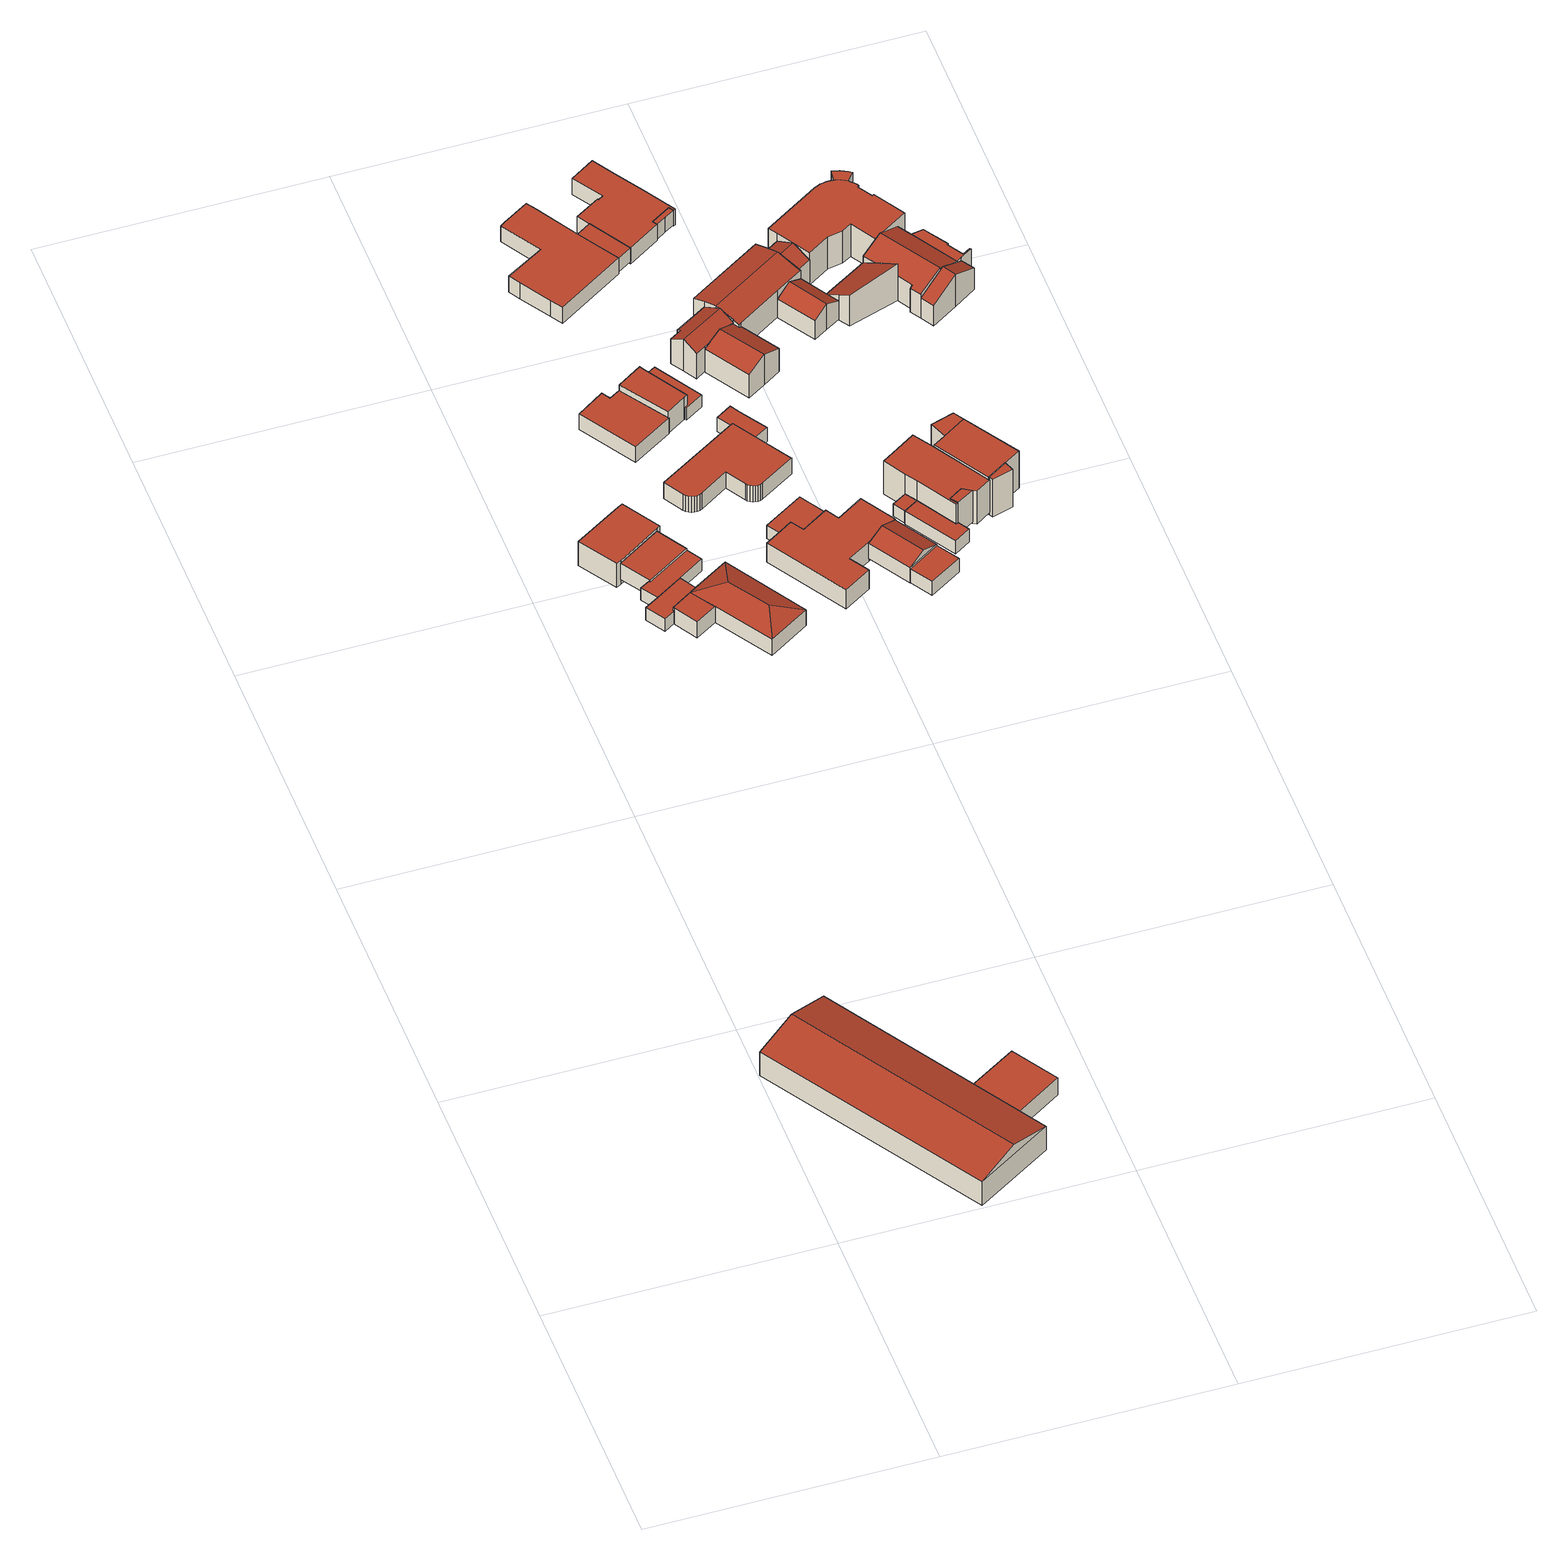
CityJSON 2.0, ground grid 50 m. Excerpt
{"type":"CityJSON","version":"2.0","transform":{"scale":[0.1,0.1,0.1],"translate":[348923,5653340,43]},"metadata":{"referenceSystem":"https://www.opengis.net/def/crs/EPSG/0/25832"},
"CityObjects":{
"building1":{"type":"Building","attributes":{"Geometrietyp2DReferenz":"3000","Gemeindeschluessel":"05315000","function":"31001_2720","roofType":"3100","measuredHeight":7.45,"storeysAboveGround":1},"geometry":[{"type":"Solid","lod":"2","boundaries":[[[[0,1,2,3]],[[4,5,1,0]],[[6,7,5,4]],[[3,2,7,6]],[[0,8,4]],[[6,9,3]],[[3,9,8,0]],[[4,8,9,6]],[[1,5,7,2]]]],"semantics":{"surfaces":[{"type":"WallSurface"},{"type":"RoofSurface"},{"type":"GroundSurface"}],"values":[[0,0,0,0,0,0,1,1,2]]}}]},
"building2":{"type":"Building","attributes":{"Geometrietyp2DReferenz":"3000","Gemeindeschluessel":"05315000","function":"51009_1610","roofType":"1000","measuredHeight":3.88},"geometry":[{"type":"Solid","lod":"2","boundaries":[[[[10,11,12,13]],[[14,15,11,10]],[[16,17,15,14]],[[13,12,17,16]],[[14,10,13,16]],[[11,15,17,12]]]],"semantics":{"surfaces":[{"type":"WallSurface"},{"type":"RoofSurface"},{"type":"GroundSurface"}],"values":[[0,0,0,0,1,2]]}}]},
"building3":{"type":"Building","attributes":{"Geometrietyp2DReferenz":"3000","Gemeindeschluessel":"05315000","function":"31001_2463","roofType":"1000","measuredHeight":2.82,"storeysAboveGround":1},"address":[{"country":"Germany","locality":"Köln","thoroughfareNumber":"7","thoroughfareName":"Max-Liebermann-Str. Es"}],"geometry":[{"type":"Solid","lod":"2","boundaries":[[[[18,19,20,21]],[[22,23,19,18]],[[24,25,23,22]],[[26,27,25,24]],[[28,29,27,26]],[[30,31,29,28]],[[21,20,31,30]],[[28,26,24,22,18,21,30]],[[19,23,25,27,29,31,20]]]],"semantics":{"surfaces":[{"type":"WallSurface"},{"type":"RoofSurface"},{"type":"GroundSurface"}],"values":[[0,0,0,0,0,0,0,1,2]]}}]},
"building4":{"type":"Building","attributes":{"Gemeindeschluessel":"05315000","Geometrietyp2DReferenz":"3000","function":"31001_1010"},"address":[{"country":"Germany","locality":"Köln","thoroughfareNumber":"9","thoroughfareName":"Max-Liebermann-Str. Es"}],"children":["building4-1","building4-2"]},
"building4-1":{"type":"BuildingPart","attributes":{"roofType":"1000","measuredHeight":3.66,"storeysAboveGround":1},"parents":["building4"],"geometry":[{"type":"Solid","lod":"2","boundaries":[[[[32,33,34,35]],[[36,37,38,39]],[[40,41,37,36]],[[35,34,41,40]],[[36,39,32,35,40]],[[33,38,37,41,34]],[[32,39,38,33]]]],"semantics":{"surfaces":[{"type":"WallSurface"},{"type":"RoofSurface"},{"type":"GroundSurface"},{"type":"ClosureSurface"}],"values":[[0,0,0,0,1,2,3]]}}]},
"building4-2":{"type":"BuildingPart","attributes":{"roofType":"1000","measuredHeight":5.44,"storeysAboveGround":1},"address":[{"country":"Germany","locality":"Köln","thoroughfareNumber":"9","thoroughfareName":"Max-Liebermann-Str. Es"}],"parents":["building4"],"geometry":[{"type":"MultiSurface","lod":"2","boundaries":[[[42,43,44,45]],[[46,47,43,42]],[[48,49,47,46]],[[50,51,52,53]],[[54,55,51,50]],[[45,44,55,54]],[[50,53,48,46,42,45,54]],[[43,47,49,52,51,55,44]],[[38,33,52,49]],[[48,53,32,39]],[[33,38,39,32]]],"semantics":{"surfaces":[{"type":"WallSurface"},{"type":"RoofSurface"},{"type":"GroundSurface"},{"type":"ClosureSurface"}],"values":[0,0,0,0,0,0,1,2,0,0,3]}}]},
"building5":{"type":"Building","attributes":{"Geometrietyp2DReferenz":"3000","Gemeindeschluessel":"05315000","function":"31001_2463","roofType":"1000","measuredHeight":2.88,"storeysAboveGround":1},"address":[{"country":"Germany","locality":"Köln","thoroughfareNumber":"9","thoroughfareName":"Max-Liebermann-Str. Es"}],"geometry":[{"type":"Solid","lod":"2","boundaries":[[[[56,57,58,59]],[[60,61,57,56]],[[62,63,61,60]],[[18,19,63,62]],[[21,20,19,18]],[[64,65,20,21]],[[59,58,65,64]],[[21,18,62,60,56,59,64]],[[57,61,63,19,20,65,58]]]],"semantics":{"surfaces":[{"type":"WallSurface"},{"type":"RoofSurface"},{"type":"GroundSurface"}],"values":[[0,0,0,0,0,0,0,1,2]]}}]},
"building6":{"type":"Building","attributes":{"Gemeindeschluessel":"05315000","Geometrietyp2DReferenz":"3000","function":"31001_1010"},"address":[{"country":"Germany","locality":"Köln","thoroughfareNumber":"7","thoroughfareName":"Max-Liebermann-Str. Es"}],"children":["building6-1","building6-2"]},
"building6-1":{"type":"BuildingPart","attributes":{"roofType":"3200","measuredHeight":5.19,"storeysAboveGround":1},"parents":["building6"],"geometry":[{"type":"Solid","lod":"2","boundaries":[[[[66,67,68,69]],[[70,71,67,66]],[[72,73,71,70]],[[74,75,73,72]],[[76,77,75,74]],[[78,72,70,79]],[[70,66,69,79]],[[79,69,76,74,78]],[[74,72,78]],[[68,67,71,73,75,77]],[[69,68,77,76]]]],"semantics":{"surfaces":[{"type":"WallSurface"},{"type":"RoofSurface"},{"type":"GroundSurface"},{"type":"ClosureSurface"}],"values":[[0,0,0,0,0,1,1,1,1,2,3]]}}]},
"building6-2":{"type":"BuildingPart","attributes":{"roofType":"1000","measuredHeight":3.52,"storeysAboveGround":1},"parents":["building6"],"geometry":[{"type":"Solid","lod":"2","boundaries":[[[[80,81,82,83]],[[69,68,81,80]],[[84,85,77,76]],[[83,82,85,84]],[[76,69,80,83,84]],[[81,68,77,85,82]],[[76,77,68,69]]]],"semantics":{"surfaces":[{"type":"WallSurface"},{"type":"RoofSurface"},{"type":"GroundSurface"},{"type":"ClosureSurface"}],"values":[[0,0,0,0,1,2,3]]}}]},
"building7":{"type":"Building","attributes":{"Gemeindeschluessel":"05315000","Geometrietyp2DReferenz":"3000","function":"31001_1010"},"address":[{"country":"Germany","locality":"Köln","thoroughfareNumber":"5","thoroughfareName":"Max-Liebermann-Str. Es"}],"children":["building7-1","building7-2"]},
"building7-1":{"type":"BuildingPart","attributes":{"roofType":"1000","measuredHeight":4.98,"storeysAboveGround":2},"parents":["building7"],"geometry":[{"type":"MultiSurface","lod":"2","boundaries":[[[86,87,88,89]],[[90,91,87,86]],[[92,93,91,90]],[[94,95,93,92]],[[96,97,95,94]],[[94,92,90,86,89,96]],[[87,91,93,95,97,88]],[[98,99,88,97]],[[96,89,100,101]],[[99,98,101,100]]],"semantics":{"surfaces":[{"type":"WallSurface"},{"type":"RoofSurface"},{"type":"GroundSurface"},{"type":"ClosureSurface"}],"values":[0,0,0,0,0,1,2,0,0,3]}}]},
"building7-2":{"type":"BuildingPart","attributes":{"roofType":"1000","measuredHeight":3.57,"storeysAboveGround":2},"address":[{"country":"Germany","locality":"Köln","thoroughfareNumber":"5","thoroughfareName":"Max-Liebermann-Str. Es"}],"parents":["building7"],"geometry":[{"type":"Solid","lod":"2","boundaries":[[[[102,103,104,105]],[[100,99,103,102]],[[106,107,98,101]],[[108,109,107,106]],[[110,111,109,108]],[[105,104,111,110]],[[108,106,101,100,102,105,110]],[[103,99,98,107,109,111,104]],[[100,101,98,99]]]],"semantics":{"surfaces":[{"type":"WallSurface"},{"type":"RoofSurface"},{"type":"GroundSurface"},{"type":"ClosureSurface"}],"values":[[0,0,0,0,0,0,1,2,3]]}}]},
"building8":{"type":"Building","attributes":{"Geometrietyp2DReferenz":"3000","Gemeindeschluessel":"05315000","function":"31001_1010","roofType":"1000","measuredHeight":3.67,"storeysAboveGround":1},"address":[{"country":"Germany","locality":"Köln","thoroughfareNumber":"15a","thoroughfareName":"Heinrich-Zille-Str. Es"}],"geometry":[{"type":"Solid","lod":"2","boundaries":[[[[112,113,114,115]],[[116,117,113,112]],[[118,119,117,116]],[[120,121,119,118]],[[122,123,121,120]],[[124,125,123,122]],[[126,127,125,124]],[[128,129,127,126]],[[130,131,129,128]],[[132,133,131,130]],[[134,135,133,132]],[[136,137,135,134]],[[138,139,137,136]],[[140,141,139,138]],[[142,143,141,140]],[[144,145,143,142]],[[146,147,145,144]],[[148,149,147,146]],[[150,151,149,148]],[[152,153,151,150]],[[154,155,153,152]],[[156,157,155,154]],[[115,114,157,156]],[[154,152,150,148,146,144,142,140,138,136,134,132,130,128,126,124,122,120,118,116,112,115,156]],[[113,117,119,121,123,125,127,129,131,133,135,137,139,141,143,145,147,149,151,153,155,157,114]]]],"semantics":{"surfaces":[{"type":"WallSurface"},{"type":"RoofSurface"},{"type":"GroundSurface"}],"values":[[0,0,0,0,0,0,0,0,0,0,0,0,0,0,0,0,0,0,0,0,0,0,0,1,2]]}}]},
"building9":{"type":"Building","attributes":{"Geometrietyp2DReferenz":"3000","Gemeindeschluessel":"05315000","function":"31001_2463","roofType":"1000","measuredHeight":3.03,"storeysAboveGround":1},"address":[{"country":"Germany","locality":"Köln","thoroughfareNumber":"15","thoroughfareName":"Heinrich-Zille-Str. Es"}],"geometry":[{"type":"Solid","lod":"2","boundaries":[[[[158,159,160,161]],[[162,163,159,158]],[[164,165,163,162]],[[166,167,165,164]],[[168,169,167,166]],[[161,160,169,168]],[[166,164,162,158,161,168]],[[159,163,165,167,169,160]]]],"semantics":{"surfaces":[{"type":"WallSurface"},{"type":"RoofSurface"},{"type":"GroundSurface"}],"values":[[0,0,0,0,0,0,1,2]]}}]},
"building10":{"type":"Building","attributes":{"Geometrietyp2DReferenz":"3000","Gemeindeschluessel":"05315000","function":"31001_2463","roofType":"1000","measuredHeight":2.77,"storeysAboveGround":1},"address":[{"country":"Germany","locality":"Köln","thoroughfareNumber":"5","thoroughfareName":"Max-Liebermann-Str. Es"}],"geometry":[{"type":"Solid","lod":"2","boundaries":[[[[170,171,172,173]],[[174,175,171,170]],[[176,95,175,174]],[[177,93,95,176]],[[178,91,93,177]],[[173,172,91,178]],[[177,176,174,170,173,178]],[[171,175,95,93,91,172]]]],"semantics":{"surfaces":[{"type":"WallSurface"},{"type":"RoofSurface"},{"type":"GroundSurface"}],"values":[[0,0,0,0,0,0,1,2]]}}]},
"building11":{"type":"Building","attributes":{"Geometrietyp2DReferenz":"3000","Gemeindeschluessel":"05315000","function":"31001_1010","roofType":"1000","measuredHeight":3.64,"storeysAboveGround":1},"address":[{"country":"Germany","locality":"Köln","thoroughfareNumber":"8","thoroughfareName":"Max-Liebermann-Str. Es"}],"geometry":[{"type":"Solid","lod":"2","boundaries":[[[[179,180,181,182]],[[183,184,180,179]],[[185,186,184,183]],[[187,188,186,185]],[[189,190,188,187]],[[191,192,190,189]],[[193,194,192,191]],[[195,196,194,193]],[[197,198,196,195]],[[199,200,198,197]],[[182,181,200,199]],[[197,195,193,191,189,187,185,183,179,182,199]],[[180,184,186,188,190,192,194,196,198,200,181]]]],"semantics":{"surfaces":[{"type":"WallSurface"},{"type":"RoofSurface"},{"type":"GroundSurface"}],"values":[[0,0,0,0,0,0,0,0,0,0,0,1,2]]}}]},
"building12":{"type":"Building","attributes":{"Gemeindeschluessel":"05315000","Geometrietyp2DReferenz":"3000","function":"31001_1010"},"address":[{"country":"Germany","locality":"Köln","thoroughfareNumber":"15","thoroughfareName":"Heinrich-Zille-Str. Es"}],"children":["building12-1","building12-2"]},
"building12-1":{"type":"BuildingPart","attributes":{"roofType":"3100","measuredHeight":4.82,"storeysAboveGround":1},"parents":["building12"],"geometry":[{"type":"MultiSurface","lod":"2","boundaries":[[[201,202,203,204]],[[205,206,202,201]],[[207,208,206,205]],[[201,209,205]],[[204,210,209,201]],[[205,209,210,207]],[[202,206,208,203]],[[207,204,203,208]],[[211,212,210]],[[207,212,211,204]]],"semantics":{"surfaces":[{"type":"WallSurface"},{"type":"RoofSurface"},{"type":"GroundSurface"},{"type":"ClosureSurface"}],"values":[0,0,0,0,1,1,2,3,0,3]}}]},
"building12-2":{"type":"BuildingPart","attributes":{"roofType":"1000","measuredHeight":4.31,"storeysAboveGround":1},"address":[{"country":"Germany","locality":"Köln","thoroughfareNumber":"15","thoroughfareName":"Heinrich-Zille-Str. Es"}],"parents":["building12"],"geometry":[{"type":"MultiSurface","lod":"2","boundaries":[[[213,214,215,216]],[[217,218,214,213]],[[219,220,218,217]],[[221,222,220,219]],[[223,224,222,221]],[[225,226,224,223]],[[227,228,229,230]],[[231,232,228,227]],[[233,234,232,231]],[[235,236,234,233]],[[216,215,236,235]],[[233,231,227,230,225,223,221,219,217,213,216,235]],[[214,218,220,222,224,226,229,228,232,234,236,215]],[[203,208,229,226]],[[225,211,204]],[[230,207,212]],[[208,203,204,207]],[[211,212,207,204]]],"semantics":{"surfaces":[{"type":"WallSurface"},{"type":"RoofSurface"},{"type":"GroundSurface"},{"type":"ClosureSurface"}],"values":[0,0,0,0,0,0,0,0,0,0,0,1,2,0,0,0,3,3]}}]},
"building13":{"type":"Building","attributes":{"Geometrietyp2DReferenz":"3000","Gemeindeschluessel":"05315000","function":"31001_2463","roofType":"1000","measuredHeight":3.15,"storeysAboveGround":1},"address":[{"country":"Germany","locality":"Köln","thoroughfareNumber":"15a","thoroughfareName":"Heinrich-Zille-Str. Es"}],"geometry":[{"type":"Solid","lod":"2","boundaries":[[[[237,238,239,240]],[[241,242,238,237]],[[243,244,242,241]],[[245,117,244,243]],[[246,113,117,245]],[[247,114,113,246]],[[248,249,114,247]],[[240,239,249,248]],[[247,246,245,243,241,237,240,248]],[[238,242,244,117,113,114,249,239]]]],"semantics":{"surfaces":[{"type":"WallSurface"},{"type":"RoofSurface"},{"type":"GroundSurface"}],"values":[[0,0,0,0,0,0,0,0,1,2]]}}]},
"building14":{"type":"Building","attributes":{"Geometrietyp2DReferenz":"3000","Gemeindeschluessel":"05315000","function":"31001_2463","roofType":"1000","measuredHeight":3.12,"storeysAboveGround":1},"address":[{"country":"Germany","locality":"Köln","thoroughfareNumber":"4","thoroughfareName":"Max-Liebermann-Str. Es"}],"geometry":[{"type":"Solid","lod":"2","boundaries":[[[[250,251,252,253]],[[254,255,251,250]],[[256,257,255,254]],[[258,259,257,256]],[[253,252,259,258]],[[256,254,250,253,258]],[[251,255,257,259,252]]]],"semantics":{"surfaces":[{"type":"WallSurface"},{"type":"RoofSurface"},{"type":"GroundSurface"}],"values":[[0,0,0,0,0,1,2]]}}]},
"building15":{"type":"Building","attributes":{"Geometrietyp2DReferenz":"3000","Gemeindeschluessel":"05315000","function":"31001_2000","roofType":"1000","measuredHeight":3.13},"address":[{"country":"Germany","locality":"Köln","thoroughfareNumber":"15","thoroughfareName":"Heinrich-Zille-Str. Es"}],"geometry":[{"type":"Solid","lod":"2","boundaries":[[[[260,261,262,263]],[[264,265,261,260]],[[266,267,265,264]],[[263,262,267,266]],[[264,260,263,266]],[[261,265,267,262]]]],"semantics":{"surfaces":[{"type":"WallSurface"},{"type":"RoofSurface"},{"type":"GroundSurface"}],"values":[[0,0,0,0,1,2]]}}]},
"building16":{"type":"Building","attributes":{"Geometrietyp2DReferenz":"3000","Gemeindeschluessel":"05315000","function":"51009_1610","roofType":"1000","measuredHeight":2.68},"geometry":[{"type":"Solid","lod":"2","boundaries":[[[[268,269,270,271]],[[272,273,269,268]],[[274,275,273,272]],[[271,270,275,274]],[[272,268,271,274]],[[269,273,275,270]]]],"semantics":{"surfaces":[{"type":"WallSurface"},{"type":"RoofSurface"},{"type":"GroundSurface"}],"values":[[0,0,0,0,1,2]]}}]},
"building17":{"type":"Building","attributes":{"Geometrietyp2DReferenz":"3000","Gemeindeschluessel":"05315000","function":"31001_2463","roofType":"1000","measuredHeight":2.85,"storeysAboveGround":1},"address":[{"country":"Germany","locality":"Köln","thoroughfareNumber":"13","thoroughfareName":"Heinrich-Zille-Str. Es"}],"geometry":[{"type":"Solid","lod":"2","boundaries":[[[[276,277,278,268]],[[279,280,277,276]],[[281,282,280,279]],[[283,284,282,281]],[[272,285,284,283]],[[268,278,285,272]],[[283,281,279,276,268,272]],[[277,280,282,284,285,278]]]],"semantics":{"surfaces":[{"type":"WallSurface"},{"type":"RoofSurface"},{"type":"GroundSurface"}],"values":[[0,0,0,0,0,0,1,2]]}}]},
"building18":{"type":"Building","attributes":{"Geometrietyp2DReferenz":"3000","Gemeindeschluessel":"05315000","function":"31001_1010","roofType":"1000","measuredHeight":3.52,"storeysAboveGround":1},"address":[{"country":"Germany","locality":"Köln","thoroughfareNumber":"4","thoroughfareName":"Max-Liebermann-Str. Es"}],"geometry":[{"type":"Solid","lod":"2","boundaries":[[[[286,287,288,289]],[[290,291,287,286]],[[292,293,291,290]],[[294,295,293,292]],[[296,297,295,294]],[[298,299,297,296]],[[300,301,299,298]],[[302,303,301,300]],[[304,305,303,302]],[[306,307,305,304]],[[308,309,307,306]],[[254,310,309,308]],[[250,311,310,254]],[[253,312,311,250]],[[313,314,312,253]],[[289,288,314,313]],[[253,250,254,308,306,304,302,300,298,296,294,292,290,286,289,313]],[[287,291,293,295,297,299,301,303,305,307,309,310,311,312,314,288]]]],"semantics":{"surfaces":[{"type":"WallSurface"},{"type":"RoofSurface"},{"type":"GroundSurface"}],"values":[[0,0,0,0,0,0,0,0,0,0,0,0,0,0,0,0,1,2]]}}]},
"building19":{"type":"Building","attributes":{"Gemeindeschluessel":"05315000","Geometrietyp2DReferenz":"3000","function":"31001_1010"},"address":[{"country":"Germany","locality":"Köln","thoroughfareNumber":"1","thoroughfareName":"Max-Liebermann-Str. Es"},{"country":"Germany","locality":"Köln","thoroughfareNumber":"3","thoroughfareName":"Max-Liebermann-Str. Es"},{"country":"Germany","locality":"Köln","thoroughfareNumber":"3a","thoroughfareName":"Max-Liebermann-Str. Es"}],"children":["building19-1","building19-2","building19-3","building19-4"]},
"building19-1":{"type":"BuildingPart","attributes":{"roofType":"3100","measuredHeight":7.08,"storeysAboveGround":2},"parents":["building19"],"geometry":[{"type":"MultiSurface","lod":"2","boundaries":[[[315,316,317,318]],[[319,320,316,315]],[[321,322,320,319]],[[323,324,322,321]],[[325,326,324,323]],[[318,317,327,328]],[[318,328,329,330,315]],[[325,323,321,319,315,330]],[[316,320,322,324,326,331,332,327,317]],[[330,333,334]],[[334,333,331,335,336]],[[336,335,326,325]],[[330,337,333]],[[333,337,329,332,331]],[[329,338,339]],[[328,340,341]],[[342,341,340,327,343]],[[339,338,342,343,332]]],"semantics":{"surfaces":[{"type":"WallSurface"},{"type":"RoofSurface"},{"type":"GroundSurface"},{"type":"ClosureSurface"}],"values":[0,0,0,0,0,0,1,1,2,0,3,3,0,3,0,0,3,3]}}]},
"building19-2":{"type":"BuildingPart","attributes":{"roofType":"3100","measuredHeight":7.2,"storeysAboveGround":2},"address":[{"country":"Germany","locality":"Köln","thoroughfareNumber":"1","thoroughfareName":"Max-Liebermann-Str. Es"}],"parents":["building19"],"geometry":[{"type":"MultiSurface","lod":"2","boundaries":[[[344,345,346,347]],[[348,349,350,351]],[[352,353,349,348]],[[354,355,353,352]],[[356,357,355,354]],[[358,359,357,356]],[[360,361,359,358]],[[362,363,344,347,360,358,356,364]],[[354,352,348,351,364,356]],[[345,365,366,367,350,349,353,355,357,359,361,346]],[[344,363,368,369]],[[365,345,369,368]],[[363,362,339,368]],[[366,365,368,339]],[[332,331,335,367,366]],[[362,337,329]],[[364,336,334]],[[333,334,336,335,331]],[[329,337,333,331,332]],[[335,326,350,367]],[[364,351,325,336]],[[336,325,326,335]],[[360,347,370,371,372]],[[372,371,373,361]],[[371,370,346,373]]],"semantics":{"surfaces":[{"type":"WallSurface"},{"type":"RoofSurface"},{"type":"GroundSurface"},{"type":"ClosureSurface"}],"values":[0,0,0,0,0,0,0,1,1,2,0,3,0,3,0,0,0,3,3,0,0,3,0,3,3]}}]},
"building19-3":{"type":"BuildingPart","attributes":{"roofType":"3100","measuredHeight":6.92,"storeysAboveGround":2},"parents":["building19"],"geometry":[{"type":"MultiSurface","lod":"2","boundaries":[[[374,375,376,377]],[[340,378,375,374]],[[379,380,345,369]],[[377,376,380,379]],[[340,374,377,381]],[[379,369,368,339,381,377]],[[375,378,382,366,365,345,380,376]],[[343,382,378,327]],[[381,342,341]],[[340,341,342,343,327]],[[343,332,366,382]],[[381,338,342]],[[342,338,339,332,343]],[[339,368,365,366]],[[368,369,345,365]]],"semantics":{"surfaces":[{"type":"WallSurface"},{"type":"RoofSurface"},{"type":"GroundSurface"},{"type":"ClosureSurface"}],"values":[0,0,0,0,1,1,2,0,0,3,0,0,3,3,3]}}]},
"building19-4":{"type":"BuildingPart","attributes":{"roofType":"3100","measuredHeight":5.8,"storeysAboveGround":2},"parents":["building19"],"geometry":[{"type":"Solid","lod":"2","boundaries":[[[[383,384,361,372]],[[385,386,384,383]],[[387,388,386,385]],[[389,390,388,387]],[[370,346,390,389]],[[370,389,387,371]],[[385,383,372,371,387]],[[361,384,386,388,390,346,373]],[[371,372,361,373]],[[346,370,371,373]]]],"semantics":{"surfaces":[{"type":"WallSurface"},{"type":"RoofSurface"},{"type":"GroundSurface"},{"type":"ClosureSurface"}],"values":[[0,0,0,0,0,1,1,2,3,3]]}}]},
"building20":{"type":"Building","attributes":{"Geometrietyp2DReferenz":"3000","Gemeindeschluessel":"05315000","function":"51009_1610","roofType":"1000","measuredHeight":3.29},"geometry":[{"type":"Solid","lod":"2","boundaries":[[[[302,391,392,304]],[[393,394,391,302]],[[308,395,394,393]],[[306,396,395,308]],[[304,392,396,306]],[[308,393,302,304,306]],[[391,394,395,396,392]]]],"semantics":{"surfaces":[{"type":"WallSurface"},{"type":"RoofSurface"},{"type":"GroundSurface"}],"values":[[0,0,0,0,0,1,2]]}}]},
"building21":{"type":"Building","attributes":{"Geometrietyp2DReferenz":"3000","Gemeindeschluessel":"05315000","function":"51009_1610","roofType":"1000","measuredHeight":7.25},"geometry":[{"type":"Solid","lod":"2","boundaries":[[[[397,398,399,400]],[[401,402,398,397]],[[403,404,402,401]],[[400,399,404,403]],[[401,397,400,403]],[[398,402,404,399]]]],"semantics":{"surfaces":[{"type":"WallSurface"},{"type":"RoofSurface"},{"type":"GroundSurface"}],"values":[[0,0,0,0,1,2]]}}]},
"building22":{"type":"Building","attributes":{"Geometrietyp2DReferenz":"3000","Gemeindeschluessel":"05315000","function":"31001_1010","roofType":"1000","measuredHeight":7.42,"storeysAboveGround":2},"address":[{"country":"Germany","locality":"Köln","thoroughfareNumber":"13","thoroughfareName":"Heinrich-Zille-Str. Es"}],"geometry":[{"type":"Solid","lod":"2","boundaries":[[[[405,406,407,408]],[[409,410,406,405]],[[411,412,410,409]],[[413,414,412,411]],[[415,416,414,413]],[[417,418,416,415]],[[419,420,418,417]],[[421,422,420,419]],[[423,424,422,421]],[[425,426,424,423]],[[427,428,426,425]],[[429,430,428,427]],[[431,432,430,429]],[[408,407,432,431]],[[429,427,425,423,421,419,417,415,413,411,409,405,408,431]],[[406,410,412,414,416,418,420,422,424,426,428,430,432,407]]]],"semantics":{"surfaces":[{"type":"WallSurface"},{"type":"RoofSurface"},{"type":"GroundSurface"}],"values":[[0,0,0,0,0,0,0,0,0,0,0,0,0,0,1,2]]}}]},
"building23":{"type":"Building","attributes":{"Geometrietyp2DReferenz":"3000","Gemeindeschluessel":"05315000","function":"31001_1010","roofType":"1000","measuredHeight":8.54,"storeysAboveGround":1},"address":[{"country":"Germany","locality":"Köln","thoroughfareNumber":"11","thoroughfareName":"Heinrich-Zille-Str. Es"}],"geometry":[{"type":"Solid","lod":"2","boundaries":[[[[433,434,435,436]],[[437,438,434,433]],[[439,440,438,437]],[[441,442,440,439]],[[436,435,442,441]],[[439,437,433,436,441]],[[434,438,440,442,435]]]],"semantics":{"surfaces":[{"type":"WallSurface"},{"type":"RoofSurface"},{"type":"GroundSurface"}],"values":[[0,0,0,0,0,1,2]]}}]},
"building24":{"type":"Building","attributes":{"Gemeindeschluessel":"05315000","Geometrietyp2DReferenz":"3000","function":"31001_1010"},"address":[{"country":"Germany","locality":"Köln","thoroughfareNumber":"11","thoroughfareName":"Heinrich-Zille-Str. Es"}],"children":["building24-1","building24-2"]},
"building24-1":{"type":"BuildingPart","attributes":{"roofType":"1000","measuredHeight":8.41,"storeysAboveGround":2},"parents":["building24"],"geometry":[{"type":"Solid","lod":"2","boundaries":[[[[443,444,442,445]],[[446,447,444,443]],[[448,449,450,451]],[[452,435,449,448]],[[445,442,435,452]],[[448,451,446,443,445,452]],[[444,447,450,449,435,442]],[[451,450,447,446]]]],"semantics":{"surfaces":[{"type":"WallSurface"},{"type":"RoofSurface"},{"type":"GroundSurface"},{"type":"ClosureSurface"}],"values":[[0,0,0,0,0,1,2,3]]}}]},
"building24-2":{"type":"BuildingPart","attributes":{"roofType":"1000","measuredHeight":8.41,"storeysAboveGround":2},"parents":["building24"],"geometry":[{"type":"Solid","lod":"2","boundaries":[[[[453,454,455,456]],[[451,450,454,453]],[[456,455,447,446]],[[451,453,456,446]],[[454,450,447,455]],[[446,447,450,451]]]],"semantics":{"surfaces":[{"type":"WallSurface"},{"type":"RoofSurface"},{"type":"GroundSurface"},{"type":"ClosureSurface"}],"values":[[0,0,0,1,2,3]]}}]},
"building25":{"type":"Building","attributes":{"Geometrietyp2DReferenz":"3000","Gemeindeschluessel":"05315000","function":"31001_2463","roofType":"3100","measuredHeight":6.97,"storeysAboveGround":1},"address":[{"country":"Germany","locality":"Köln","thoroughfareNumber":"21","thoroughfareName":"Heinrich-Zille-Str. Es"}],"geometry":[{"type":"Solid","lod":"2","boundaries":[[[[457,458,459,460]],[[461,462,458,457]],[[463,464,462,461]],[[460,459,464,463]],[[457,465,461]],[[463,466,460]],[[460,466,465,457]],[[461,465,466,463]],[[458,462,464,459]]]],"semantics":{"surfaces":[{"type":"WallSurface"},{"type":"RoofSurface"},{"type":"GroundSurface"}],"values":[[0,0,0,0,0,0,1,1,2]]}}]},
"building26":{"type":"Building","attributes":{"Gemeindeschluessel":"05315000","Geometrietyp2DReferenz":"3000","function":"31001_1010"},"address":[{"country":"Germany","locality":"Köln","thoroughfareNumber":"21","thoroughfareName":"Heinrich-Zille-Str. Es"}],"children":["building26-1","building26-2"]},
"building26-1":{"type":"BuildingPart","attributes":{"roofType":"1000","measuredHeight":7.28,"storeysAboveGround":2},"parents":["building26"],"geometry":[{"type":"MultiSurface","lod":"2","boundaries":[[[467,468,469,470]],[[471,472,468,467]],[[473,474,472,471]],[[475,476,474,473]],[[477,478,476,475]],[[479,480,478,477]],[[481,482,480,479]],[[483,484,482,481]],[[485,486,484,483]],[[487,488,486,485]],[[489,490,488,487]],[[491,492,490,489]],[[493,494,495,496]],[[497,498,494,493]],[[499,500,498,497]],[[501,502,500,499]],[[503,504,502,501]],[[505,506,504,503]],[[507,508,506,505]],[[509,510,508,507]],[[511,512,510,509]],[[470,469,512,511]],[[509,507,505,503,501,499,497,493,496,513,514,515,491,489,487,485,483,481,479,477,475,473,471,467,470,511]],[[468,472,474,476,478,480,482,484,486,488,490,492,516,517,518,495,494,498,500,502,504,506,508,510,512,469]],[[519,520,516,492]],[[491,515,520,519]],[[520,521,517,516]],[[515,514,521,520]],[[521,522,518,517]],[[514,513,522,521]],[[522,523,495,518]],[[513,496,523,522]]],"semantics":{"surfaces":[{"type":"WallSurface"},{"type":"RoofSurface"},{"type":"GroundSurface"},{"type":"ClosureSurface"}],"values":[0,0,0,0,0,0,0,0,0,0,0,0,0,0,0,0,0,0,0,0,0,0,1,2,0,3,0,3,0,3,0,3]}}]},
"building26-2":{"type":"BuildingPart","attributes":{"roofType":"1000","measuredHeight":7.24,"storeysAboveGround":2},"address":[{"country":"Germany","locality":"Köln","thoroughfareNumber":"21","thoroughfareName":"Heinrich-Zille-Str. Es"}],"parents":["building26"],"geometry":[{"type":"Solid","lod":"2","boundaries":[[[[524,525,526,527]],[[528,529,525,524]],[[530,531,529,528]],[[532,533,531,530]],[[534,535,533,532]],[[496,523,535,534]],[[527,526,519,491]],[[515,514,513,496,534,532,530,528,524,527,491]],[[525,529,531,533,535,523,522,521,520,519,526]],[[513,522,523,496]],[[514,521,522,513]],[[515,520,521,514]],[[491,519,520,515]]]],"semantics":{"surfaces":[{"type":"WallSurface"},{"type":"RoofSurface"},{"type":"GroundSurface"},{"type":"ClosureSurface"}],"values":[[0,0,0,0,0,0,0,1,2,3,3,3,3]]}}]},
"building27":{"type":"Building","attributes":{"Gemeindeschluessel":"05315000","Geometrietyp2DReferenz":"3000","function":"31001_1010"},"address":[{"country":"Germany","locality":"Köln","thoroughfareNumber":"19","thoroughfareName":"Heinrich-Zille-Str. Es"}],"children":["building27-1","building27-2","building27-3","building27-4"]},
"building27-1":{"type":"BuildingPart","attributes":{"roofType":"3100","measuredHeight":7.39,"storeysAboveGround":1},"parents":["building27"],"geometry":[{"type":"MultiSurface","lod":"2","boundaries":[[[536,537,538,539]],[[540,541,537,536]],[[542,543,541,540]],[[544,545,546,547]],[[548,549,545,544]],[[550,551,549,548]],[[552,553,551,550]],[[544,547,542,540,536,539,554,548]],[[555,552,550,548,554]],[[538,537,541,543,546,545,549,551,553,556,557]],[[554,539,558,559]],[[559,558,538,557]],[[547,560,561]],[[542,561,560,546,543]],[[555,556,553,552]],[[562,563,555]],[[554,559,564]],[[564,559,557,565,566]],[[562,566,565,556,563]]],"semantics":{"surfaces":[{"type":"WallSurface"},{"type":"RoofSurface"},{"type":"GroundSurface"},{"type":"ClosureSurface"}],"values":[0,0,0,0,0,0,0,1,1,2,0,3,0,3,3,0,0,3,3]}}]},
"building27-2":{"type":"BuildingPart","attributes":{"roofType":"1000","measuredHeight":5.55,"storeysAboveGround":1},"parents":["building27"],"geometry":[{"type":"MultiSurface","lod":"2","boundaries":[[[567,568,569,570]],[[571,572,568,567]],[[573,574,572,571]],[[575,576,574,573]],[[577,578,576,575]],[[579,580,553,552]],[[570,569,580,579]],[[552,555,577,575,573,571,567,570,579]],[[568,572,574,576,578,556,553,580,569]],[[577,555,563,581]],[[578,581,563,556]],[[552,553,556,555]]],"semantics":{"surfaces":[{"type":"WallSurface"},{"type":"RoofSurface"},{"type":"GroundSurface"},{"type":"ClosureSurface"}],"values":[0,0,0,0,0,0,0,1,2,0,3,3]}}]},
"building27-3":{"type":"BuildingPart","attributes":{"roofType":"3100","measuredHeight":7.29,"storeysAboveGround":1},"parents":["building27"],"geometry":[{"type":"MultiSurface","lod":"2","boundaries":[[[582,583,578,581]],[[584,585,583,582]],[[586,587,585,584]],[[558,538,587,586]],[[558,586,584,588]],[[582,581,588,584]],[[565,578,583,585,587,538]],[[588,566,564]],[[558,559,557,538]],[[559,564,566,565,557]],[[588,562,566]],[[566,562,563,556,565]],[[563,581,578,556]]],"semantics":{"surfaces":[{"type":"WallSurface"},{"type":"RoofSurface"},{"type":"GroundSurface"},{"type":"ClosureSurface"}],"values":[0,0,0,0,1,1,2,0,3,3,0,3,3]}}]},
"building27-4":{"type":"BuildingPart","attributes":{"roofType":"2100","measuredHeight":8.31,"storeysAboveGround":1},"parents":["building27"],"geometry":[{"type":"MultiSurface","lod":"2","boundaries":[[[589,590,591,592]],[[560,546,590,589]],[[593,594,543,595]],[[592,591,594,593]],[[595,560,589,592,593]],[[590,546,543,594,591]],[[595,542,561]],[[560,561,542,543,546]]],"semantics":{"surfaces":[{"type":"WallSurface"},{"type":"RoofSurface"},{"type":"GroundSurface"},{"type":"ClosureSurface"}],"values":[0,0,0,0,1,2,0,3]}}]}
},
"vertices":[
[378,86,59],[378,86,6],[137,474,6],[137,474,59],[242,2,59],[242,2,6],[1,389,59],[1,389,6],[310,44,81],[69,432,81],
[436,199,41],[436,199,2],[386,279,2],[386,279,41],[344,141,41],[344,141,2],[293,222,41],[293,222,2],
[218,1417,68],[218,1417,40],[170,1387,40],[170,1387,68],[237,1385,68],[237,1385,40],[184,1352,68],[184,1352,40],[185,1350,68],[185,1350,40],[166,1338,68],[166,1338,40],[145,1372,68],[145,1372,40],
[138,1475,71],[138,1475,35],[169,1426,35],[169,1426,71],[248,1472,71],[248,1472,35],[216,1524,35],[216,1524,71],[170,1424,71],[170,1424,35],
[181,1594,77],[181,1594,23],[173,1589,23],[173,1589,77],[222,1528,77],[222,1528,23],[216,1524,77],[216,1524,23],[130,1471,77],[130,1471,23],[138,1475,23],[138,1475,77],[88,1537,77],[88,1537,23],
[170,1424,68],[170,1424,40],[169,1426,40],[169,1426,68],[248,1472,68],[248,1472,40],[264,1446,68],[264,1446,40],[152,1416,68],[152,1416,40],
[237,1385,75],[237,1385,39],[221,1375,39],[221,1375,75],[295,1421,75],[295,1421,39],[382,1279,75],[382,1279,39],[310,1234,75],[310,1234,39],[248,1332,75],[248,1332,39],[324,1293,91],[280,1362,91],
[184,1352,75],[184,1352,39],[185,1350,39],[185,1350,75],[210,1309,75],[210,1309,39],
[305,1871,79],[305,1871,30],[261,1843,30],[261,1843,79],[307,1867,79],[307,1867,30],[356,1787,79],[356,1787,30],[350,1783,79],[350,1783,30],[315,1761,79],[315,1761,30],[315,1761,32],[261,1843,32],[261,1843,67],[315,1761,67],
[242,1831,67],[242,1831,32],[233,1846,32],[233,1846,67],[316,1759,67],[316,1759,32],[245,1715,67],[245,1715,32],[184,1814,67],[184,1814,32],
[406,1710,73],[406,1710,37],[404,1709,37],[404,1709,73],[430,1671,73],[430,1671,37],[469,1607,73],[469,1607,37],[470,1607,73],[470,1607,37],[408,1569,73],[408,1569,37],[404,1567,73],[404,1567,37],[400,1566,73],[400,1566,37],[396,1567,73],[396,1567,37],[392,1568,73],[392,1568,37],[388,1570,73],[388,1570,37],[384,1573,73],[384,1573,37],[382,1576,73],[382,1576,37],[361,1611,73],[361,1611,37],[310,1579,73],[310,1579,37],[306,1577,73],[306,1577,37],[301,1576,73],[301,1576,37],[297,1576,73],[297,1576,37],[292,1577,73],[292,1577,37],[288,1579,73],[288,1579,37],[284,1582,73],[284,1582,37],[281,1586,73],[281,1586,37],[260,1621,73],[260,1621,37],
[484,1481,67],[484,1481,37],[456,1527,37],[456,1527,67],[437,1452,67],[437,1452,37],[423,1474,67],[423,1474,37],[401,1460,67],[401,1460,37],[386,1484,67],[386,1484,37],
[385,1800,57],[385,1800,30],[334,1883,30],[334,1883,57],[353,1780,57],[353,1780,30],[350,1783,57],[356,1787,57],[307,1867,57],
[201,2248,68],[201,2248,32],[244,2178,32],[244,2178,68],[208,2253,68],[208,2253,32],[255,2282,68],[255,2282,32],[266,2265,68],[266,2265,32],[310,2192,68],[310,2192,32],[355,2120,68],[355,2120,32],[235,2045,68],[235,2045,32],[222,2065,68],[222,2065,32],[189,2118,68],[189,2118,32],[177,2138,68],[177,2138,32],
[627,1354,70],[627,1354,36],[582,1427,36],[582,1427,70],[570,1318,70],[570,1318,36],[525,1391,70],[525,1391,36],[599,1336,84],[554,1409,84],[578,1424,72],[530,1394,72],
[423,1474,72],[423,1474,29],[401,1460,29],[401,1460,72],[437,1452,72],[437,1452,29],[484,1481,72],[484,1481,29],[498,1458,72],[498,1458,29],[545,1487,72],[545,1487,29],[582,1427,72],[582,1427,29],[485,1367,72],[485,1367,29],[525,1391,29],[525,1391,72],[506,1333,72],[506,1333,29],[458,1303,72],[458,1303,29],[372,1442,72],[372,1442,29],
[426,1734,69],[426,1734,37],[416,1751,37],[416,1751,69],[431,1726,69],[431,1726,37],[456,1687,69],[456,1687,37],[430,1671,69],[406,1710,69],[404,1709,69],[388,1734,69],[388,1734,37],
[336,2208,67],[336,2208,36],[335,2208,36],[335,2208,67],[380,2136,67],[380,2136,36],[355,2120,67],[355,2120,36],[310,2192,67],[310,2192,36],
[651,1315,68],[651,1315,37],[627,1354,37],[627,1354,68],[594,1280,68],[594,1280,37],[570,1318,68],[570,1318,37],
[630,1461,65],[630,1461,38],[617,1481,38],[617,1481,65],[604,1445,65],[604,1445,38],[592,1466,65],[592,1466,38],
[672,1392,65],[672,1392,36],[630,1461,36],[676,1394,65],[676,1394,36],[688,1374,65],[688,1374,36],[659,1356,65],[659,1356,36],[604,1445,36],
[367,2254,67],[367,2254,31],[366,2256,31],[366,2256,67],[375,2259,67],[375,2259,31],[342,2312,67],[342,2312,31],[385,2339,67],[385,2339,31],[406,2305,67],[406,2305,31],[443,2247,67],[443,2247,31],[475,2195,67],[475,2195,31],[472,2193,67],[472,2193,31],[466,2201,67],[466,2201,31],[432,2180,67],[432,2180,31],[437,2171,67],[437,2171,31],[380,2136,31],[336,2208,31],[335,2208,31],[322,2229,67],[322,2229,31],
[382,1880,106],[382,1880,35],[396,1857,35],[396,1857,91],[368,1902,91],[368,1902,35],[389,1915,91],[389,1915,35],[385,1920,88],[385,1920,35],[442,1955,88],[442,1955,35],[413,1868,35],[413,1868,91],[473,1905,91],[459,1927,106],[459,1927,35],[473,1905,35],[459,1927,104],[458,1929,105],[455,1934,35],[455,1934,102],[462,1923,103],[467,1901,91],[473,1905,88],[413,1868,86],[423,1874,91],[445,1887,91],[445,1887,35],
[484,1897,94],[484,1897,34],[561,1945,34],[561,1945,94],[430,1973,94],[430,1973,34],[442,1955,34],[442,1955,100],[562,2055,94],[562,2055,34],[572,2040,99],[572,2040,34],[586,2016,106],[586,2016,34],[606,1983,97],[606,1983,34],[611,1976,94],[611,1976,34],[473,1905,98],[480,1894,94],[455,1934,106],[480,1894,34],[473,1905,34],[455,1934,34],[480,1894,88],[484,1897,86],[561,1945,76],[586,1961,92],[611,1976,76],[586,1961,34],
[461,1791,86],[461,1791,34],[493,1811,34],[493,1811,103],[413,1868,34],[525,1831,86],[525,1831,34],[445,1887,103],[445,1887,34],
[638,1932,76],[638,1932,34],[652,1910,76],[652,1910,34],[627,1895,92],[627,1895,34],[602,1880,76],[602,1880,34],
[472,2193,34],[466,2201,34],[454,2182,67],[454,2182,34],[437,2171,34],[432,2180,34],
[707,1412,110],[707,1412,38],[691,1422,38],[691,1422,110],[676,1394,110],[676,1394,38],[667,1407,110],[667,1407,38],
[657,1560,109],[657,1560,35],[624,1539,35],[624,1539,109],[680,1524,109],[680,1524,35],[739,1427,109],[739,1427,35],[740,1426,109],[740,1426,35],[713,1409,109],[713,1409,35],[707,1412,109],[707,1412,35],[691,1422,109],[691,1422,35],[667,1407,109],[667,1407,35],[676,1394,109],[676,1394,35],[672,1392,109],[672,1392,35],[630,1461,109],[630,1461,35],[617,1481,109],[617,1481,35],[594,1520,109],[594,1520,35],
[780,1431,115],[780,1431,30],[774,1449,30],[774,1449,115],[743,1420,115],[743,1420,30],[740,1426,115],[740,1426,30],[739,1427,115],[739,1427,30],
[680,1524,114],[680,1524,30],[739,1427,114],[702,1537,114],[702,1537,30],[803,1467,114],[803,1467,30],[743,1563,30],[743,1563,114],[774,1449,114],
[732,1581,114],[732,1581,30],[690,1568,30],[690,1568,114],
[606,1983,87],[606,1983,36],[634,2000,36],[634,2000,87],[572,2040,87],[572,2040,36],[599,2057,87],[599,2057,36],[589,2011,105],[616,2028,105],
[699,2029,104],[699,2029,31],[716,2039,31],[716,2039,104],[672,2024,104],[672,2024,31],[634,2000,104],[634,2000,31],[599,2057,104],[599,2057,31],[589,2072,104],[589,2072,31],[688,2134,104],[688,2134,31],[693,2136,104],[693,2136,31],[698,2139,104],[698,2139,31],[704,2140,104],[704,2140,31],[710,2141,104],[710,2141,31],[716,2141,104],[716,2141,31],[722,2140,104],[722,2140,31],[747,2127,104],[747,2127,31],[744,2131,31],[744,2131,104],[751,2124,104],[751,2124,31],[754,2120,104],[754,2120,31],[756,2116,104],[756,2116,31],[753,2114,104],[753,2114,31],[769,2088,104],[769,2088,31],[772,2090,104],[772,2090,31],[805,2035,104],[805,2035,31],[742,1996,104],[742,1996,31],[739,2134,104],[733,2137,104],[728,2139,104],[728,2139,31],[733,2137,31],[739,2134,31],[722,2140,32],[728,2139,32],[733,2137,32],[739,2134,32],[744,2131,32],
[731,2159,104],[731,2159,32],[725,2161,32],[725,2161,104],[738,2157,104],[738,2157,32],[744,2154,104],[744,2154,32],[750,2151,104],[750,2151,32],[756,2147,104],[756,2147,32],
[765,1890,86],[765,1890,33],[776,1872,33],[776,1872,86],[770,1894,89],[770,1894,33],[754,1920,89],[754,1920,33],[742,1996,102],[742,1996,33],[717,1980,33],[717,1980,89],[753,2003,107],[753,2003,33],[789,2025,89],[789,2025,33],[804,2001,89],[804,2001,33],[818,1898,107],[854,1920,89],[854,1920,33],[818,1898,33],[776,1872,78],[818,1898,103],[717,1980,74],[729,1960,89],[839,1911,96],[854,1920,87],[821,1900,105],[823,1901,33],[823,1901,105],
[851,1961,89],[851,1961,33],[853,1962,33],[853,1962,89],[868,1933,89],[868,1933,33],[882,1941,89],[882,1941,33],[884,1939,89],[884,1939,33],[863,1926,89],[863,1926,33],[826,2005,89],[826,2005,33],[863,1926,82],
[877,1904,82],[877,1904,33],[837,1878,106],[837,1878,33],[790,1849,78],[790,1849,33],[823,1901,106],
[638,1932,74],[638,1932,33],[652,1910,33],[652,1910,89],[664,1891,103],[664,1891,33],[754,1920,116]
]}
